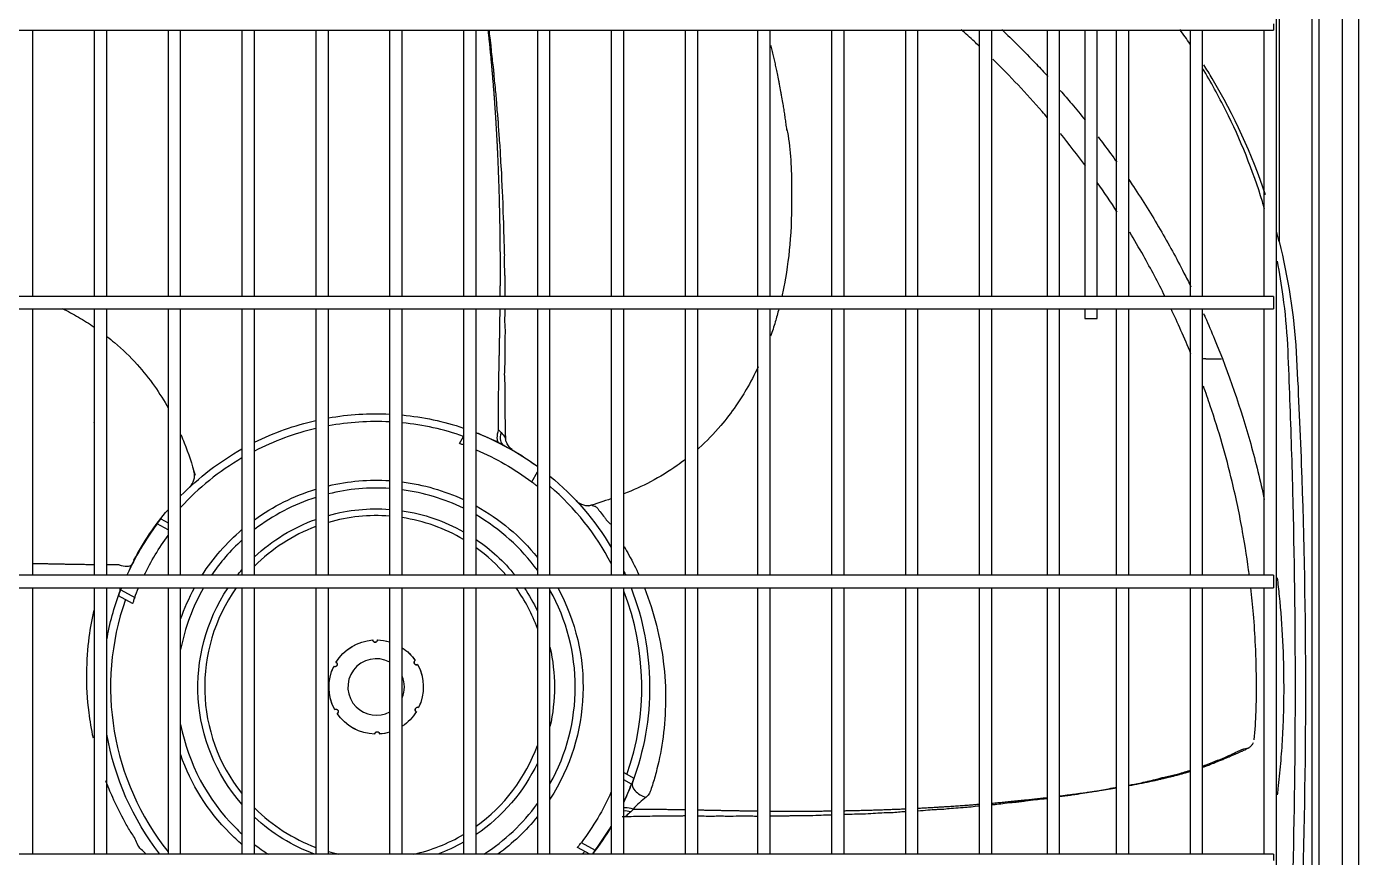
# Model space of a CAD drawing. Header units: millimetres. Extents: x 0 to 504600, y 0 to 118800.
# Drawn here: x 433232.9 to 433656.6, y 50865.5 to 51130 of the extents above; entities that cross this region are included whole.
import ezdxf

# ---------------------------------------------------------------- set-up
doc = ezdxf.new("R2010")
doc.units = ezdxf.units.MM
doc.header["$LTSCALE"] = 200
doc.layers.add('LG-AIRCON', color=240, linetype='Continuous')

# ---------------------------------------------------------------- blocks, each defined once
blk = doc.blocks.new('UXB1', base_point=(168674.67, -72229.04))
at = {"layer": 'LG-AIRCON', "color": 0}
for p, q in [((169288.54, -72188.83), (169288.54, -71507.37)), ((169293.54, -71507.37), (169293.54, -72188.83)), ((169278.82, -72062.34), (169278.82, -71574.19)), ((169280.94, -71572.66), (169280.94, -72063.22)), ((169268.34, -71578.53), (169268.34, -71665.32)), ((169267.49, -72044.9), (169267.49, -71590.98)), ((169266.49, -71595.97), (169266.49, -71597.97)), ((168081.96, -71597.97), (169266.49, -71597.97)), ((168871.91, -71682.77), (168871.91, -71597.98)), ((168891.41, -71597.98), (168891.41, -71682.77)), ((168895.41, -71682.77), (168895.41, -71597.98)), ((168914.9, -71597.98), (168914.9, -71682.77)), ((168918.9, -71682.77), (168918.9, -71597.98)), ((168938.4, -71597.98), (168938.4, -71682.77)), ((168942.4, -71682.77), (168942.4, -71597.98)), ((168961.9, -71597.98), (168961.9, -71682.77)), ((168965.9, -71682.77), (168965.9, -71597.98)), ((168985.39, -71597.98), (168985.39, -71682.77)), ((168989.39, -71682.77), (168989.39, -71597.98)), ((169008.89, -71597.98), (169008.89, -71682.77)), ((169012.89, -71682.77), (169012.89, -71597.98)), ((169032.38, -71597.98), (169032.38, -71682.77)), ((169036.38, -71682.77), (169036.38, -71597.98)), ((169055.88, -71597.98), (169055.88, -71682.77)), ((169059.88, -71682.77), (169059.88, -71597.98)), ((169079.38, -71597.98), (169079.38, -71682.77)), ((169083.38, -71682.77), (169083.38, -71597.98)), ((169102.44, -71597.98), (169102.44, -71682.77)), ((169106.44, -71682.77), (169106.44, -71597.98)), ((169125.94, -71597.98), (169125.94, -71682.77)), ((169129.94, -71682.77), (169129.94, -71597.98)), ((169149.44, -71597.98), (169149.44, -71682.77)), ((169153.44, -71682.77), (169153.44, -71597.98)), ((169172.93, -71597.98), (169172.93, -71682.77)), ((169176.93, -71682.77), (169176.93, -71597.98)), ((169194.5, -71597.98), (169194.5, -71682.77)), ((169198.5, -71682.77), (169198.5, -71597.98)), ((169206.5, -71597.97), (169206.5, -71682.76)), ((169210.5, -71682.76), (169210.5, -71597.97)), ((169216.49, -71597.98), (169216.49, -71682.76)), ((169220.49, -71682.76), (169220.49, -71597.98)), ((169239.99, -71597.98), (169239.99, -71682.76)), ((169243.99, -71682.76), (169243.99, -71597.98)), ((169263.49, -71597.98), (169263.49, -71682.76)), ((169172.93, -71602.86), (169172.71, -71603)), ((169266.49, -71682.76), (168081.96, -71682.76)), ((169266.49, -71682.76), (169266.49, -71684.76)), ((169266.49, -71684.76), (169266.49, -71686.76)), ((168081.96, -71686.76), (169266.49, -71686.76)), ((168871.91, -71771.55), (168871.91, -71686.77)), ((168891.41, -71686.77), (168891.41, -71771.55)), ((168895.41, -71771.55), (168895.41, -71686.77)), ((168914.9, -71686.77), (168914.9, -71771.55)), ((168918.9, -71771.55), (168918.9, -71686.77)), ((168938.4, -71686.77), (168938.4, -71771.55)), ((168942.4, -71771.55), (168942.4, -71686.77)), ((168961.9, -71686.77), (168961.9, -71771.55)), ((168965.9, -71771.55), (168965.9, -71686.77)), ((168985.39, -71686.77), (168985.39, -71771.55)), ((168989.39, -71771.55), (168989.39, -71686.77)), ((169008.89, -71686.77), (169008.89, -71771.55)), ((169012.89, -71771.55), (169012.89, -71686.77)), ((169032.38, -71686.77), (169032.38, -71771.55)), ((169036.38, -71771.55), (169036.38, -71686.77)), ((169055.88, -71686.77), (169055.88, -71771.55)), ((169059.88, -71771.55), (169059.88, -71686.77)), ((169079.38, -71686.77), (169079.38, -71771.55)), ((169083.38, -71771.55), (169083.38, -71686.77)), ((169102.44, -71686.77), (169102.44, -71771.55)), ((169106.44, -71771.55), (169106.44, -71686.77)), ((169125.94, -71686.77), (169125.94, -71771.55)), ((169129.94, -71771.55), (169129.94, -71686.77)), ((169149.44, -71686.77), (169149.44, -71771.55)), ((169153.44, -71771.55), (169153.44, -71686.77)), ((169172.93, -71686.77), (169172.93, -71771.55)), ((169176.93, -71771.55), (169176.93, -71686.77)), ((169194.5, -71686.77), (169194.5, -71771.55)), ((169198.5, -71771.55), (169198.5, -71686.77)), ((169206.5, -71686.76), (169206.5, -71689.76)), ((169210.5, -71689.76), (169210.5, -71686.76)), ((169216.49, -71686.76), (169216.49, -71771.55)), ((169220.49, -71771.55), (169220.49, -71686.76)), ((169239.99, -71686.76), (169239.99, -71771.55)), ((169243.99, -71771.55), (169243.99, -71686.76)), ((169263.49, -71686.76), (169263.49, -71771.55)), ((169245.05, -71702.62), (169250.04, -71702.62)), ((168891.36, -71722.87), (168891.41, -71722.82)), ((169007.64, -71729.62), (169008.89, -71727.34)), ((169030.59, -71741.84), (169032.38, -71738.56)), ((168921.74, -71743.51), (168921.94, -71743.33)), ((169032.38, -71742.72), (169032.18, -71743.08)), ((169044.77, -71747.84), (169044.87, -71747.95)), ((168914.9, -71757.1), (168911.4, -71755.18)), ((168912.63, -71753.58), (168914.9, -71754.82)), ((168891.41, -71762.39), (168891.38, -71762.37)), ((168891.41, -71762.39), (168891.38, -71762.37)), ((169266.49, -71771.55), (168081.96, -71771.55)), ((169266.49, -71771.55), (169266.49, -71773.55)), ((169266.49, -71773.55), (169266.49, -71775.55)), ((168081.96, -71775.55), (169266.49, -71775.55)), ((168871.91, -71860.33), (168871.91, -71775.55)), ((168891.41, -71775.55), (168891.41, -71860.33)), ((168895.41, -71860.33), (168895.41, -71775.55)), ((168903.61, -71780.56), (168899.16, -71778.12)), ((168899.86, -71776.22), (168904.29, -71778.65)), ((168914.9, -71775.55), (168914.9, -71860.33)), ((168918.9, -71860.33), (168918.9, -71775.55)), ((168938.4, -71775.55), (168938.4, -71860.33)), ((168942.4, -71860.33), (168942.4, -71775.55)), ((168961.9, -71775.55), (168961.9, -71860.33)), ((168965.9, -71860.33), (168965.9, -71775.55)), ((168985.39, -71775.55), (168985.39, -71860.33)), ((168989.39, -71860.33), (168989.39, -71775.55)), ((169008.89, -71775.55), (169008.89, -71860.33)), ((169012.89, -71860.33), (169012.89, -71775.55)), ((169032.38, -71775.55), (169032.38, -71860.33)), ((169036.38, -71860.33), (169036.38, -71775.55)), ((169055.88, -71775.55), (169055.88, -71860.33)), ((169059.88, -71860.33), (169059.88, -71775.55)), ((169079.38, -71775.55), (169079.38, -71860.33)), ((169083.38, -71860.33), (169083.38, -71775.55)), ((169102.44, -71775.55), (169102.44, -71860.33)), ((169106.44, -71860.33), (169106.44, -71775.55)), ((169125.94, -71775.55), (169125.94, -71860.33)), ((169129.94, -71860.33), (169129.94, -71775.55)), ((169149.44, -71775.55), (169149.44, -71860.33)), ((169153.44, -71860.33), (169153.44, -71775.55)), ((169172.93, -71775.55), (169172.93, -71860.33)), ((169176.93, -71860.33), (169176.93, -71775.55)), ((169194.5, -71775.55), (169194.5, -71860.33)), ((169198.5, -71860.33), (169198.5, -71775.55)), ((169216.49, -71775.55), (169216.49, -71860.33)), ((169220.49, -71860.33), (169220.49, -71775.55)), ((169239.99, -71775.55), (169239.99, -71860.33)), ((169243.99, -71860.33), (169243.99, -71775.55)), ((169263.49, -71775.55), (169263.49, -71860.33)), ((169079.33, -71827.09), (169079.38, -71827.1)), ((169079.33, -71827.09), (169079.38, -71827.1)), ((169059.88, -71834.36), (169063.03, -71836.09)), ((169062.33, -71837.99), (169059.88, -71836.64)), ((169049.02, -71860.33), (169045.12, -71858.19)), ((169046.36, -71856.59), (169050.79, -71859.03)), ((169266.49, -71860.33), (168081.96, -71860.33)), ((169266.49, -71860.33), (169266.49, -71862.33))]:
    blk.add_line(p, q, dxfattribs=at)
for centre, radius, start, end in [((169245.05, -71707.62), 5, 90, 102.3062), ((168981.1, -71807.1), 84.49, 87.0854, 100.3653), ((168981.1, -71807.1), 84.49, 70.7868, 84.3659), ((168981.1, -71807.1), 84.49, 103.1359, 117.2591), ((168981.1, -71807.1), 86.91, 53.8334, 68.5429), ((168981.1, -71807.1), 84.49, 120.3544, 137.4022), ((168981.1, -71807.1), 63.32, 86.1131, 103.8938), ((168981.1, -71807.1), 63.32, 63.9675, 82.4738), ((168981.1, -71807.1), 84.49, 27.7268, 49.1255), ((168981.1, -71807.1), 63.32, 107.6513, 127.6706), ((168981.1, -71807.1), 54.55, 85.4831, 106.1831), ((168981.1, -71807.1), 54.55, 59.3719, 81.2531), ((168981.1, -71807.1), 63.32, 35.91, 59.8669), ((168981.1, -71807.1), 86.91, 143.3149, 155.8496), ((168981.1, -71807.1), 54.55, 110.61, 135.1912), ((168981.1, -71807.1), 63.32, 132.4013, 145.8394), ((168981.1, -71807.1), 54.55, 40.6856, 54.3544), ((168981.1, -71807.1), 63.32, 150.1088, 169.1663), ((168981.1, -71807.1), 54.55, 144.6525, 218.4862), ((168981.1, -71807.1), 54.55, 19.9069, 35.3531), ((168981.1, -71807.1), 63.32, 330.8231, 29.1769), ((168981.1, -71807.1), 84.49, 340.7868, 21.1705), ((168981.1, -71807.1), 84.49, 160.7868, 218.4201), ((168981.1, -71807.1), 9, 61.4868, 225), ((168981.1, -71807.1), 9, 337.2019, 22.7981), ((168981.1, -71807.1), 9, 225, 298.513), ((168981.1, -71807.1), 63.32, 190.8338, 225), ((168981.1, -71807.1), 54.55, 305.6456, 340.0931), ((168981.1, -71807.1), 86.91, 335.0266, 339.1851), ((168981.1, -71807.1), 54.55, 225, 249.39), ((168981.1, -71807.1), 63.32, 302.7938, 324.09), ((168981.1, -71807.1), 63.32, 225, 227.5988), ((168981.1, -71807.1), 54.55, 282.6281, 300.6282), ((168981.1, -71807.1), 86.91, 323.3149, 329.3716), ((168981.1, -71807.1), 63.32, 232.3294, 237.2006), ((168981.1, -71807.1), 84.49, 320.9474, 321.7132), ((168981.1, -71807.1), 54.55, 253.8169, 257.3662)]:
    blk.add_arc(centre, radius, start, end, dxfattribs=at)
at = {"layer": 'LG-AIRCON', "color": 0, "extrusion": (0, 0, -1)}
for centre, radius, start, end in [((-168981.1, -71807.1), 86.99, 63.5863, 77.2478), ((-168981.1, -71807.1), 86.99, 79.9351, 92.8298), ((-168981.1, -71807.1), 86.99, 95.4718, 108.6329), ((-168981.1, -71807.1), 86.99, 44.3587, 60.6054), ((-168981.1, -71807.1), 81.91, 112.8394, 127.1733), ((-168981.1, -71807.1), 86.99, 117.6697, 126.1312), ((-168981.1, -71807.1), 86.99, 129.4651, 149.2876), ((-168981.1, -71807.1), 65.82, 53.9887, 73.035), ((-168981.1, -71807.1), 65.82, 76.6463, 93.7406), ((-168981.1, -71807.1), 65.82, 97.2394, 114.975), ((-168981.1, -71807.1), 86.99, 27.6697, 40.4519), ((-168981.1, -71807.1), 56.71, 74.4525, 94.3425), ((-168981.1, -71807.1), 56.71, 98.4094, 119.34), ((-168981.1, -71807.1), 65.82, 118.8787, 141.1875), ((-168981.1, -71807.1), 65.82, 32.6925, 49.5563), ((-168981.1, -71807.1), 56.71, 46.9687, 70.2112), ((-168981.1, -71807.1), 81.91, 25.7297, 36.0841), ((-168981.1, -71807.1), 56.71, 124.0931, 141.1706), ((-168981.1, -71807.1), 56.71, 38.8237, 41.1581), ((-168981.1, -71807.1), 86.99, 154.9195, 155.8727), ((-168981.1, -71807.1), 86.99, 9.905, 20.4357), ((-168981.1, -71807.1), 81.91, 20.3267, 22.6623), ((-168981.1, -71807.1), 65.82, 19.1081, 28.6481), ((-168981.1, -71807.1), 56.71, 318.8306, 33.8063), ((-168981.1, -71807.1), 56.71, 146.1881, 154.7325), ((-168981.1, -71807.1), 65.82, 151.3463, 212.8556), ((-168981.1, -71807.1), 86.99, 158.7281, 200.4357), ((-168981.1, -71807.1), 15, 31.5149, 85.7851), ((-168981.1, -71807.1), 15, 31.6151, 85.8849), ((-168980.77, -71792.11), 0.75, 180.1825, 357.3175), ((-168981.1, -71807.1), 15, 91.5149, 106.647), ((-168981.1, -71807.1), 15, 91.6151, 106.6471), ((-168981.1, -71807.1), 15, 123.5817, 145.8849), ((-168981.1, -71807.1), 15, 123.5818, 145.7851), ((-168981.1, -71807.1), 56.71, 167.13, 192.8588), ((-168967.95, -71799.89), 0.75, 120.1825, 297.3175), ((-168993.92, -71799.32), 0.75, 240.1825, 57.3175), ((-168981.1, -71807.1), 15, 151.5149, 205.7863), ((-168981.1, -71807.1), 15, 151.6151, 205.8849), ((-168981.1, -71807.1), 15, 331.5149, 25.7851), ((-168981.1, -71807.1), 15, 331.6151, 25.8849), ((-168968.27, -71814.88), 0.75, 60.1825, 237.3175), ((-168981.1, -71807.1), 15, 271.6151, 325.8849), ((-168981.1, -71807.1), 15, 271.5149, 325.7851), ((-168981.1, -71807.1), 15, 211.5137, 236.4184), ((-168981.1, -71807.1), 15, 211.6151, 236.419), ((-168994.24, -71814.32), 0.75, 300.1825, 117.3175), ((-168981.1, -71807.1), 86.99, 322.2719, 350.0942), ((-168981.42, -71822.1), 0.75, 0.1825, 177.3175), ((-168981.1, -71807.1), 15, 253.3536, 265.8849), ((-168981.1, -71807.1), 15, 253.3536, 265.7851), ((-168981.1, -71807.1), 65.82, 315, 340.8806), ((-168981.1, -71807.1), 56.71, 205.2562, 235.8956), ((-168981.1, -71807.1), 81.91, 204.0687, 217.1733), ((-168981.1, -71807.1), 56.71, 290.1825, 313.02), ((-168981.1, -71807.1), 65.82, 218.8013, 233.9606), ((-168981.1, -71807.1), 65.82, 310.4325, 315), ((-168981.1, -71807.1), 86.99, 210.7139, 217.7283), ((-168981.1, -71807.1), 56.71, 240.6487, 249.8006)]:
    blk.add_arc(centre, radius, start, end, dxfattribs=at)
at = {"layer": 'LG-AIRCON', "color": 0, "extrusion": (5.89787e-06, 5.50525e-06, 1)}
blk.add_arc((168918.32, -71739.87, 0.58), 5, 313.0877, 16.4735, dxfattribs=at)
at = {"layer": 'LG-AIRCON', "color": 0, "extrusion": (5.03151e-06, -5.39034e-06, 1)}
blk.add_arc((169048.33, -71744.33, 1.22), 5, 223.0877, 286.4677, dxfattribs=at)
at = {"layer": 'LG-AIRCON', "color": 0}
for centre, major_axis, ratio, start_param, end_param in [((169023.81, -71725.64), (2.32, 4.43), 0.512974, 1.938544, 3.141593), ((168894.9, -71774.99), (4.68, -1.75), 0.588101, 0, 0.392495), ((169067.29, -71839.22), (-4.68, 1.75), 0.588101, 0, 1.726902), ((169062.56, -71849.82), (4.43, -2.32), 0.512974, 1.938544, 2.458256)]:
    blk.add_ellipse(centre, major_axis=major_axis, ratio=ratio, start_param=start_param, end_param=end_param, dxfattribs=at)
for points, knots in [([(169020.57, -71682.74), (169020.57, -71682.35), (169020.58, -71681.64), (169020.59, -71680.45), (169020.6, -71679.15), (169020.6, -71677.69), (169020.61, -71676.23), (169020.61, -71674.76), (169020.61, -71673.29), (169020.61, -71671.96), (169020.6, -71670.44), (169020.6, -71669.08), (169020.59, -71667.4), (169020.58, -71666.08), (169020.56, -71664.43), (169020.55, -71663.12), (169020.52, -71661.48), (169020.5, -71660.16), (169020.47, -71658.52), (169020.45, -71657.2), (169020.41, -71655.53), (169020.38, -71654.18), (169020.34, -71652.48), (169020.3, -71650.97), (169020.25, -71649.31), (169020.21, -71647.83), (169020.16, -71646.36), (169020.1, -71644.72), (169020.04, -71643.25), (169019.98, -71641.61), (169019.92, -71640.13), (169019.84, -71638.47), (169019.77, -71636.96), (169019.7, -71635.45), (169019.62, -71633.8), (169019.54, -71632.34), (169019.45, -71630.72), (169019.36, -71629.27), (169019.27, -71627.65), (169019.17, -71626.04), (169019.07, -71624.59), (169018.97, -71622.97), (169018.86, -71621.5), (169018.75, -71619.86), (169018.64, -71618.39), (169018.53, -71616.95), (169018.4, -71615.36), (169018.27, -71613.78), (169018.14, -71612.2), (169018.01, -71610.63), (169017.88, -71609.22), (169017.74, -71607.65), (169017.61, -71606.23), (169017.45, -71604.64), (169017.31, -71603.21), (169017.17, -71601.79), (169017.01, -71600.24), (169016.87, -71598.97), (169016.79, -71598.17), (169016.76, -71597.98)], [0, 0, 0, 0, 0.013718, 0.025238, 0.042517, 0.059796, 0.077075, 0.094355, 0.111634, 0.128913, 0.140433, 0.163472, 0.174991, 0.19803, 0.20955, 0.232588, 0.244108, 0.267147, 0.278666, 0.301705, 0.313225, 0.336264, 0.347783, 0.370822, 0.388101, 0.405381, 0.42266, 0.439939, 0.462978, 0.474498, 0.497537, 0.514816, 0.532095, 0.549374, 0.566653, 0.589692, 0.601212, 0.624251, 0.64153, 0.658809, 0.681848, 0.693368, 0.716407, 0.733686, 0.750965, 0.768244, 0.785524, 0.808563, 0.825842, 0.843121, 0.86616, 0.877679, 0.900718, 0.917998, 0.935277, 0.952556, 0.969835, 0.992874, 1, 1, 1, 1]), ([(169022.13, -71682.67), (169022.11, -71682.11), (169022.07, -71680.52), (169022.09, -71678.86), (169022.11, -71677.24), (169022.1, -71676.41), (169022.01, -71674.88), (169021.93, -71673.1), (169021.97, -71670.93), (169021.99, -71668.4), (169021.84, -71665.54), (169021.75, -71663.25), (169021.75, -71661.44), (169021.75, -71660.2), (169021.7, -71659), (169021.56, -71657.33), (169021.51, -71655.4), (169021.49, -71653.19), (169021.4, -71650.79), (169021.19, -71648.27), (169021.09, -71646.12), (169021.06, -71644.39), (169021.03, -71642.82), (169020.8, -71640.76), (169020.7, -71638.53), (169020.63, -71636.38), (169020.47, -71634.07), (169020.22, -71631.62), (169020.07, -71629.48), (169020, -71627.74), (169019.92, -71626.11), (169019.64, -71624), (169019.5, -71621.69), (169019.36, -71619.5), (169019.14, -71617.21), (169018.84, -71614.82), (169018.65, -71612.69), (169018.53, -71610.89), (169018.37, -71609.18), (169018.01, -71607.01), (169017.82, -71604.45), (169017.59, -71602.18), (169017.32, -71600.11), (169017.13, -71598.79), (169017.02, -71597.96)], [0, 0, 0, 0, 0.020993, 0.060732, 0.0678, 0.074162, 0.086897, 0.117658, 0.135798, 0.155524, 0.197696, 0.23796, 0.254024, 0.266902, 0.278583, 0.291499, 0.323077, 0.341369, 0.36095, 0.402348, 0.440072, 0.454754, 0.466698, 0.490617, 0.521317, 0.539051, 0.558332, 0.59936, 0.637234, 0.652147, 0.664401, 0.689266, 0.720818, 0.739028, 0.758563, 0.799999, 0.837338, 0.851752, 0.864099, 0.891017, 0.924896, 0.944238, 0.965101, 1, 1, 1, 1]), ([(169172.8, -71602.96), (169172.34, -71602.53), (169170.51, -71600.81), (169168.65, -71599.1), (169167.24, -71597.83)], [0, 0, 0, 0, 0.252005, 1, 1, 1, 1]), ([(169106.63, -71602.94), (169106.64, -71603), (169106.8, -71603.64), (169107.09, -71604.85), (169107.49, -71606.58), (169107.88, -71608.31), (169108.26, -71610.04), (169108.67, -71611.96), (169109.02, -71613.69), (169109.4, -71615.63), (169109.69, -71617.18), (169110.04, -71619.13), (169110.35, -71620.88), (169110.67, -71622.86), (169110.95, -71624.65), (169111.21, -71626.47), (169111.47, -71628.29), (169111.62, -71629.5), (169111.7, -71630.11)], [0, 0, 0, 0, 0.006903, 0.071665, 0.136426, 0.201188, 0.265949, 0.330711, 0.417059, 0.460233, 0.546582, 0.589756, 0.676105, 0.740866, 0.805628, 0.870389, 0.935151, 1, 1, 1, 1]), ([(169185.24, -71602.76), (169187.23, -71604.78), (169190.45, -71608.06), (169193.57, -71611.44), (169194.76, -71612.74)], [0, 0, 0, 0, 0.616544, 1, 1, 1, 1]), ([(169194.62, -71625.9), (169194.06, -71625.23), (169188.58, -71618.85), (169182.73, -71612.64), (169177.22, -71607.23)], [0, 0, 0, 0, 0.103466, 1, 1, 1, 1]), ([(169263.98, -71650.38), (169259.64, -71637.46), (169253.98, -71625.13), (169246.16, -71611.93), (169245.27, -71610.46), (169244.35, -71609.01)], [0, 0, 0, 0, 0.888615, 0.888615, 1, 1, 1, 1]), ([(169263.68, -71654.86), (169263.46, -71654.1), (169263.24, -71653.35), (169259.96, -71642.68), (169256.03, -71632.85), (169249.09, -71618.99), (169246.63, -71614.53), (169244, -71610.17)], [0, 0, 0, 0, 0.048488, 0.048488, 0.686498, 0.686498, 1, 1, 1, 1]), ([(169198.72, -71617.2), (169199.94, -71618.6), (169202.61, -71621.72), (169205.22, -71624.9), (169206.62, -71626.66)], [0, 0, 0, 0, 0.451779, 1, 1, 1, 1]), ([(169111.76, -71629.59), (169111.82, -71629.88), (169113.01, -71636.02), (169113.37, -71647.72), (169113.18, -71663.85), (169111.68, -71675.36), (169110.44, -71681.44), (169110.14, -71682.79)], [0, 0, 0, 0, 0.017033, 0.353101, 0.655124, 0.923021, 1, 1, 1, 1]), ([(169210.76, -71631.96), (169211.38, -71632.78), (169213.4, -71635.46), (169215.38, -71638.18), (169216.72, -71640.08)], [0, 0, 0, 0, 0.307262, 1, 1, 1, 1]), ([(169220.54, -71645.6), (169221.02, -71646.33), (169223, -71649.29), (169226.37, -71654.54), (169230.49, -71661.4), (169234.4, -71668.32), (169237.64, -71674.43), (169239.55, -71678.25), (169240.28, -71679.72)], [0, 0, 0, 0, 0.066649, 0.271122, 0.474015, 0.675325, 0.87505, 1, 1, 1, 1]), ([(169232, -71682.72), (169229.85, -71678.38), (169226.24, -71671.55), (169222.29, -71664.78), (169220.8, -71662.3)], [0, 0, 0, 0, 0.633004, 1, 1, 1, 1]), ([(169268.34, -71665.32), (169271.22, -71676.85), (169273.01, -71688.57), (169274.11, -71706.42), (169274.37, -71712.39), (169274.92, -71724.32), (169275.17, -71730.29), (169276.26, -71760.16), (169276.7, -71784.14), (169276.7, -71808.1)], [0, 0, 0, 0, 0.25, 0.25, 0.375, 0.375, 0.5, 0.5, 1, 1, 1, 1]), ([(169273.51, -71806.9), (169273.51, -71786.17), (169273.24, -71765.45), (169272.44, -71734.37), (169272.11, -71724.01), (169271.51, -71708.48), (169271.35, -71703.3), (169270.79, -71692.97), (169270.31, -71687.84), (169269.12, -71679.01), (169268.5, -71675.29), (169267.77, -71671.59)], [0, 0, 0, 0, 0.45798, 0.45798, 0.686971, 0.686971, 0.801466, 0.801466, 0.915961, 0.915961, 1, 1, 1, 1]), ([(168881.24, -71686.58), (168883, -71687.46), (168886.45, -71689.33), (168889.78, -71691.44), (168891.41, -71692.55)], [0, 0, 0, 0, 0.500416, 1, 1, 1, 1]), ([(169019.98, -71725.23), (169019.98, -71725.07), (169019.98, -71724.65), (169019.98, -71723.81), (169019.97, -71722.89), (169019.98, -71721.95), (169019.98, -71721.12), (169019.98, -71720.3), (169019.99, -71719.34), (169019.99, -71718.34), (169020.01, -71717.22), (169020.02, -71716.24), (169020.03, -71715.17), (169020.05, -71714.17), (169020.06, -71713.16), (169020.08, -71712.01), (169020.09, -71710.99), (169020.12, -71709.83), (169020.14, -71708.65), (169020.16, -71707.45), (169020.18, -71706.4), (169020.2, -71705.32), (169020.23, -71704.09), (169020.25, -71702.82), (169020.28, -71701.56), (169020.3, -71700.3), (169020.33, -71699.06), (169020.35, -71697.81), (169020.37, -71696.57), (169020.4, -71695.31), (169020.42, -71694.06), (169020.44, -71692.8), (169020.46, -71691.54), (169020.48, -71690.11), (169020.5, -71688.81), (169020.52, -71687.58), (169020.52, -71687), (169020.53, -71686.75)], [0, 0, 0, 0, 0.014596, 0.03792, 0.072906, 0.09623, 0.119554, 0.142878, 0.166202, 0.201188, 0.224512, 0.259498, 0.282822, 0.306146, 0.341132, 0.364456, 0.399442, 0.422766, 0.457752, 0.492738, 0.516062, 0.539386, 0.574372, 0.609358, 0.632682, 0.667668, 0.702654, 0.725978, 0.760964, 0.79595, 0.819274, 0.85426, 0.889246, 0.91257, 0.959218, 0.982542, 1, 1, 1, 1]), ([(169022.36, -71728.89), (169022.29, -71726.94), (169022.18, -71722.97), (169022.15, -71718.76), (169022.13, -71715.9), (169022.15, -71714.67), (169022.13, -71713.36), (169022.16, -71712.27), (169022.15, -71711.26), (169022.08, -71709.64), (169021.91, -71707.8), (169022.07, -71705), (169022.23, -71701.14), (169022.11, -71698.05), (169022.17, -71695.58), (169022.2, -71694.33), (169022.18, -71692.51), (169022, -71690.55), (169022.12, -71688.21), (169022.15, -71687.09), (169022.16, -71686.75)], [0, 0, 0, 0, 0.133514, 0.270433, 0.286934, 0.326862, 0.357504, 0.38702, 0.40567, 0.425383, 0.498549, 0.559198, 0.624297, 0.752478, 0.802637, 0.822176, 0.83997, 0.924593, 0.976886, 1, 1, 1, 1]), ([(169109.19, -71686.79), (169108.83, -71688.16), (169108.03, -71691.05), (169107.11, -71693.92), (169106.59, -71695.42)], [0, 0, 0, 0, 0.471851, 1, 1, 1, 1]), ([(169206.5, -71689.76), (169206.5, -71689.76), (169206.52, -71689.76), (169206.6, -71689.76), (169206.69, -71689.76), (169206.94, -71689.76), (169207.09, -71689.76), (169207.44, -71689.76), (169207.65, -71689.76), (169208.07, -71689.76), (169208.3, -71689.76), (169208.74, -71689.76), (169208.97, -71689.76), (169209.39, -71689.76), (169209.59, -71689.76), (169209.94, -71689.76), (169210.09, -71689.76), (169210.32, -71689.76), (169210.41, -71689.76), (169210.48, -71689.76), (169210.5, -71689.76), (169210.5, -71689.76)], [0, 0, 0, 0, 0.072796, 0.072796, 0.180355, 0.180355, 0.287914, 0.287914, 0.395473, 0.395473, 0.503031, 0.503031, 0.61059, 0.61059, 0.718149, 0.718149, 0.825708, 0.825708, 0.933267, 0.933267, 1, 1, 1, 1]), ([(169240.26, -71701.01), (169239.25, -71698.53), (169237.21, -71693.76), (169235.03, -71689.01), (169233.94, -71686.73)], [0, 0, 0, 0, 0.520207, 1, 1, 1, 1]), ([(169244.26, -71688.19), (169244.44, -71688.58), (169245.66, -71691.31), (169251.48, -71704.83), (169258.13, -71724.16), (169262.36, -71741.48), (169263.61, -71747.44)], [0, 0, 0, 0, 0.02049, 0.143703, 0.707183, 1, 1, 1, 1]), ([(168895.46, -71695.51), (168896.28, -71696.15), (168899.67, -71698.91), (168904.94, -71704), (168910.6, -71711.1), (168913.64, -71715.97), (168914.97, -71718.39)], [0, 0, 0, 0, 0.103677, 0.436935, 0.728671, 1, 1, 1, 1]), ([(169102.6, -71705.23), (169101.44, -71707.68), (169099.24, -71711.89), (169095.28, -71718.13), (169090.42, -71724.51), (169086.13, -71728.95), (169083.51, -71731.3), (169083.4, -71731.4)], [0, 0, 0, 0, 0.250799, 0.438254, 0.680606, 0.985878, 1, 1, 1, 1]), ([(169258.86, -71771.54), (169258.27, -71766.92), (169256.74, -71756.98), (169252.99, -71739.03), (169248.55, -71723.54), (169245, -71713.39), (169244.23, -71711.29)], [0, 0, 0, 0, 0.230715, 0.496584, 0.895571, 1, 1, 1, 1]), ([(168919, -71726.77), (168919.37, -71727.64), (168921.07, -71731.86), (168922.52, -71736.18), (168923.48, -71739.68)], [0, 0, 0, 0, 0.208433, 1, 1, 1, 1]), ([(169019.95, -71729.3), (169019.75, -71729.2), (169019.54, -71729.1), (169018.38, -71728.56), (169017.4, -71728.13), (169015.57, -71727.31), (169014.71, -71726.93), (169013.53, -71726.42), (169013.21, -71726.29), (169012.89, -71726.16)], [0, 0, 0, 0, 0.087898, 0.087898, 0.500484, 0.500484, 0.864594, 0.864594, 1, 1, 1, 1]), ([(169019.96, -71725.36), (169019.67, -71726.27), (169019.52, -71727.12), (169019.51, -71728.51), (169019.67, -71729.04), (169019.95, -71729.3)], [0, 0, 0, 0, 0.5, 0.5, 1, 1, 1, 1]), ([(169019.98, -71725.23), (169019.98, -71725.23), (169019.98, -71725.23), (169020.29, -71725.52), (169020.59, -71725.82), (169020.86, -71726.12)], [0, 0, 0, 0, 0.000046, 0.000046, 1, 1, 1, 1]), ([(169020.86, -71726.12), (169021.32, -71726.64), (169021.76, -71727.14), (169022.2, -71727.71), (169022.3, -71727.8), (169022.32, -71727.77)], [0, 0, 0, 0, 0.677972, 0.677972, 1, 1, 1, 1]), ([(169024.32, -71731.51), (169023.96, -71731.27), (169023.25, -71730.65), (169022.57, -71729.32), (169022.22, -71728.24), (169022.3, -71727.68), (169022.31, -71727.66)], [0, 0, 0, 0, 0.282713, 0.623797, 0.98945, 1, 1, 1, 1]), ([(169008.89, -71730.06), (169008.69, -71729.99), (169008.51, -71729.92), (169008.18, -71729.81), (169008.03, -71729.75), (169007.81, -71729.68), (169007.73, -71729.65), (169007.66, -71729.62), (169007.64, -71729.62), (169007.64, -71729.62)], [0, 0, 0, 0, 0.272273, 0.272273, 0.55574, 0.55574, 0.835863, 0.835863, 1, 1, 1, 1]), ([(169079.46, -71734.66), (169078.6, -71735.33), (169075.08, -71737.92), (169068.67, -71741.82), (169062.8, -71744.48), (169059.91, -71745.64)], [0, 0, 0, 0, 0.146134, 0.586198, 1, 1, 1, 1]), ([(169032.18, -71743.08), (169032.18, -71743.08), (169032.15, -71743.06), (169032.04, -71742.97), (169031.95, -71742.9), (169031.74, -71742.73), (169031.6, -71742.62), (169031.3, -71742.39), (169031.13, -71742.26), (169030.84, -71742.03), (169030.71, -71741.94), (169030.59, -71741.84)], [0, 0, 0, 0, 0.211356, 0.211356, 0.422617, 0.422617, 0.635365, 0.635365, 0.851032, 0.851032, 1, 1, 1, 1]), ([(169049.69, -71749.19), (169049.69, -71749.22), (169049.73, -71749.25), (169049.92, -71749.33), (169050.09, -71749.37), (169050.59, -71749.51), (169050.94, -71749.64), (169051.54, -71750.07), (169051.68, -71750.39), (169052.05, -71750.96), (169052.27, -71751.22), (169052.95, -71751.98), (169053.36, -71752.53), (169053.93, -71753.36), (169054.1, -71753.65), (169054.49, -71754.18), (169054.76, -71754.41), (169055.33, -71754.88), (169055.61, -71755.13), (169055.87, -71755.41)], [0, 0, 0, 0, 0.041274, 0.041274, 0.097669, 0.097669, 0.210461, 0.210461, 0.323252, 0.323252, 0.436043, 0.436043, 0.661626, 0.661626, 0.774417, 0.774417, 0.887208, 0.887208, 1, 1, 1, 1]), ([(168911.4, -71755.18), (168911.54, -71755), (168911.67, -71754.82), (168911.93, -71754.47), (168912.06, -71754.31), (168912.28, -71754.03), (168912.37, -71753.9), (168912.52, -71753.72), (168912.57, -71753.65), (168912.62, -71753.59), (168912.63, -71753.57), (168912.63, -71753.58)], [0, 0, 0, 0, 0.217793, 0.217793, 0.435623, 0.435623, 0.652794, 0.652794, 0.867695, 0.867695, 1, 1, 1, 1]), ([(169060.01, -71762.4), (169060.53, -71763.29), (169061.02, -71764.19), (169062.69, -71767.22), (169063.76, -71769.38), (169064.73, -71771.54)], [0, 0, 0, 0, 0.29522, 0.29522, 1, 1, 1, 1]), ([(168891.4, -71768.2), (168891.39, -71768.19), (168890.95, -71768.19), (168890.23, -71768.18), (168889.16, -71768.17), (168888.17, -71768.15), (168887.16, -71768.14), (168886, -71768.12), (168884.98, -71768.11), (168883.82, -71768.08), (168882.64, -71768.06), (168881.44, -71768.04), (168880.39, -71768.02), (168879.32, -71768), (168878.08, -71767.97), (168876.81, -71767.95), (168875.56, -71767.92), (168874.3, -71767.9), (168873.05, -71767.87), (168872.26, -71767.86), (168871.93, -71767.85), (168871.92, -71767.85)], [0, 0, 0, 0, 0.002758, 0.072208, 0.118509, 0.164809, 0.234259, 0.28056, 0.35001, 0.396311, 0.465761, 0.535212, 0.581512, 0.627812, 0.697263, 0.766713, 0.813014, 0.882464, 0.951915, 0.998215, 1, 1, 1, 1]), ([(168899.22, -71768.22), (168899.06, -71768.22), (168898.64, -71768.22), (168897.8, -71768.22), (168896.88, -71768.23), (168896.04, -71768.22), (168895.59, -71768.22), (168895.41, -71768.22)], [0, 0, 0, 0, 0.131384, 0.341336, 0.656263, 0.866214, 1, 1, 1, 1]), ([(168899.35, -71768.24), (168900.26, -71768.53), (168901.12, -71768.68), (168902.5, -71768.69), (168903.03, -71768.53), (168903.29, -71768.25)], [0, 0, 0, 0, 0.5, 0.5, 1, 1, 1, 1]), ([(168903.29, -71768.25), (168903.19, -71768.45), (168903.1, -71768.66), (168902.59, -71769.75), (168902.18, -71770.65), (168901.78, -71771.55)], [0, 0, 0, 0, 0.187509, 0.187509, 1, 1, 1, 1]), ([(169267.72, -71772.33), (169267.95, -71774.26), (169268.69, -71780.95), (169269.59, -71792.47), (169269.73, -71802.08), (169269.8, -71806.9)], [0, 0, 0, 0, 0.16864, 0.581968, 1, 1, 1, 1]), ([(168899.16, -71778.12), (168899.16, -71778.12), (168899.17, -71778.08), (168899.22, -71777.94), (168899.26, -71777.84), (168899.35, -71777.58), (168899.41, -71777.42), (168899.54, -71777.06), (168899.62, -71776.86), (168899.75, -71776.51), (168899.8, -71776.37), (168899.86, -71776.22)], [0, 0, 0, 0, 0.211758, 0.211758, 0.423432, 0.423432, 0.636431, 0.636431, 0.852021, 0.852021, 1, 1, 1, 1]), ([(168904.29, -71778.65), (168904.21, -71778.87), (168904.13, -71779.08), (168903.98, -71779.49), (168903.92, -71779.68), (168903.8, -71780.02), (168903.75, -71780.17), (168903.67, -71780.39), (168903.64, -71780.47), (168903.61, -71780.55), (168903.61, -71780.56), (168903.61, -71780.56)], [0, 0, 0, 0, 0.21816, 0.21816, 0.436362, 0.436362, 0.653817, 0.653817, 0.868707, 0.868707, 1, 1, 1, 1]), ([(169066.42, -71775.55), (169069.58, -71783.53), (169071.5, -71791.46), (169073.52, -71807.63), (169073.29, -71815.74), (169071.87, -71826.61), (169071.22, -71830.02), (169070.03, -71834.78), (169069.6, -71836.3), (169068.92, -71838.49), (169068.66, -71839.22), (169068.36, -71840.25), (169068.23, -71840.57), (169067.79, -71841.32), (169067.48, -71841.77), (169067.01, -71842.21)], [0, 0, 0, 0, 0.302954, 0.302954, 0.651477, 0.651477, 0.825738, 0.825738, 0.912869, 0.912869, 0.956435, 0.956435, 0.978217, 0.978217, 1, 1, 1, 1]), ([(169260.38, -71823.94), (169260.68, -71820.91), (169261.11, -71814.98), (169261.16, -71804.97), (169260.93, -71794.63), (169260.25, -71784.41), (169259.65, -71778.32), (169259.34, -71775.54)], [0, 0, 0, 0, 0.182857, 0.35926, 0.617017, 0.825344, 1, 1, 1, 1]), ([(168891.13, -71823.35), (168890.54, -71820.6), (168890.09, -71817.89), (168888.68, -71806.58), (168888.9, -71798.47), (168890.25, -71788.2), (168890.76, -71785.32), (168891.38, -71782.62)], [0, 0, 0, 0, 0.178319, 0.178319, 0.758219, 0.758219, 1, 1, 1, 1]), ([(168979.99, -71792.13), (168980, -71792.32), (168980.18, -71792.72), (168980.66, -71792.9), (168981.05, -71792.82), (168981.29, -71792.65), (168981.46, -71792.38), (168981.49, -71792.19), (168981.49, -71792.09)], [0, 0, 0, 0, 0.25, 0.5, 0.625, 0.75, 0.875, 1, 1, 1, 1]), ([(168993.51, -71798.66), (168993.35, -71798.76), (168993.09, -71799.12), (168993.18, -71799.63), (168993.45, -71799.92), (168993.72, -71800.05), (168994.02, -71800.06), (168994.21, -71799.99), (168994.29, -71799.94)], [0, 0, 0, 0, 0.25, 0.5, 0.625, 0.75, 0.875, 1, 1, 1, 1]), ([(169269.8, -71806.9), (169269.78, -71809.65), (169269.73, -71815.14), (169269.37, -71823.32), (169268.79, -71831.45), (169268.19, -71837.49), (169267.8, -71840.82), (169267.72, -71841.48)], [0, 0, 0, 0, 0.238005, 0.47449, 0.709453, 0.942891, 1, 1, 1, 1]), ([(169267.75, -71942.36), (169268.49, -71938.61), (169269.11, -71934.84), (169270.31, -71925.96), (169270.8, -71920.83), (169271.35, -71910.51), (169271.51, -71905.33), (169272.11, -71889.8), (169272.44, -71879.44), (169273.24, -71848.36), (169273.51, -71827.63), (169273.51, -71806.9)], [0, 0, 0, 0, 0.085061, 0.085061, 0.199428, 0.199428, 0.313796, 0.313796, 0.54253, 0.54253, 1, 1, 1, 1]), ([(169276.7, -71808.1), (169276.7, -71832.08), (169276.26, -71856.04), (169275.17, -71885.97), (169274.92, -71891.95), (169274.37, -71903.9), (169274.1, -71909.87), (169273, -71927.74), (169271.2, -71939.42), (169268.34, -71950.89)], [0, 0, 0, 0, 0.5, 0.5, 0.625, 0.625, 0.75, 0.75, 1, 1, 1, 1]), ([(168994.62, -71813.64), (168994.45, -71813.55), (168994.01, -71813.5), (168993.61, -71813.83), (168993.49, -71814.21), (168993.52, -71814.51), (168993.66, -71814.78), (168993.82, -71814.91), (168993.9, -71814.95)], [0, 0, 0, 0, 0.25, 0.5, 0.625, 0.75, 0.875, 1, 1, 1, 1]), ([(169257.5, -71827.08), (169257.82, -71826.91), (169258.46, -71826.54), (169259.2, -71826.14), (169259.69, -71825.59), (169260.03, -71825.08), (169260.17, -71824.8)], [0, 0, 0, 0, 0.181976, 0.413188, 0.708779, 1, 1, 1, 1]), ([(169243.99, -71832.3), (169244.3, -71832.18), (169246.68, -71831.31), (169249.91, -71830), (169253.49, -71828.44), (169255.28, -71827.55), (169256.4, -71827.01), (169257.27, -71826.69), (169258.2, -71826.61), (169258.65, -71826.52), (169258.84, -71826.5)], [0, 0, 0, 0, 0.054722, 0.413265, 0.565134, 0.700229, 0.769577, 0.820811, 0.901304, 1, 1, 1, 1]), ([(169243.99, -71832.64), (169244.07, -71832.61), (169244.49, -71832.46), (169245.13, -71832.23), (169245.92, -71831.94), (169246.7, -71831.64), (169247.47, -71831.34), (169248.33, -71831), (169249.07, -71830.7), (169249.79, -71830.4), (169250.4, -71830.15), (169251.01, -71829.89), (169251.69, -71829.61), (169252.35, -71829.32), (169253.01, -71829.04), (169253.52, -71828.81), (169254.08, -71828.57), (169254.53, -71828.38), (169255.07, -71828.14), (169255.48, -71827.96), (169255.95, -71827.76), (169256.37, -71827.57), (169256.72, -71827.42), (169257.09, -71827.26), (169257.25, -71827.19), (169257.3, -71827.17)], [0, 0, 0, 0, 0.013184, 0.076179, 0.118176, 0.160173, 0.223168, 0.265165, 0.32816, 0.370157, 0.412154, 0.454151, 0.496147, 0.559143, 0.60114, 0.643136, 0.685133, 0.72713, 0.769127, 0.811124, 0.853121, 0.895118, 0.937114, 0.979111, 1, 1, 1, 1]), ([(169220.54, -71838.38), (169220.98, -71838.29), (169222.92, -71837.88), (169224.86, -71837.51), (169228.37, -71836.74), (169230.41, -71836.1), (169232.78, -71835.59), (169234.58, -71835.2), (169236.4, -71834.73), (169237.87, -71834.29), (169238.82, -71834.01), (169239.45, -71833.83), (169239.78, -71833.72), (169239.97, -71833.66)], [0, 0, 0, 0, 0.069935, 0.324368, 0.375737, 0.555953, 0.632284, 0.714834, 0.803633, 0.897292, 0.950384, 0.973119, 1, 1, 1, 1]), ([(169220.56, -71838.48), (169220.59, -71838.47), (169221.17, -71838.37), (169222.02, -71838.21), (169223.39, -71837.95), (169224.48, -71837.73), (169225.83, -71837.46), (169226.91, -71837.24), (169228.11, -71836.99), (169229.17, -71836.75), (169230.36, -71836.49), (169231.55, -71836.21), (169232.6, -71835.96), (169233.65, -71835.71), (169234.69, -71835.44), (169235.72, -71835.17), (169236.74, -71834.9), (169237.74, -71834.62), (169238.73, -71834.33), (169239.47, -71834.11), (169239.85, -71834), (169239.99, -71833.95)], [0, 0, 0, 0, 0.003473, 0.084564, 0.125109, 0.2062, 0.246746, 0.327836, 0.368382, 0.4292, 0.490018, 0.550836, 0.611654, 0.6522, 0.713018, 0.773836, 0.814381, 0.875199, 0.936017, 0.976563, 1, 1, 1, 1]), ([(168907.87, -71860.27), (168907.68, -71860.01), (168907.42, -71859.79), (168906.57, -71859.09), (168906.04, -71858.54), (168905.19, -71857.31), (168904.87, -71856.63), (168904.35, -71855.32), (168904.04, -71854.75), (168903.35, -71853.65), (168902.96, -71853.11), (168901.92, -71851.4), (168901.3, -71850.26), (168899.43, -71846.85), (168898.3, -71844.55), (168896.5, -71840.48), (168895.77, -71838.71), (168895.11, -71836.95)], [0, 0, 0, 0, 0.035525, 0.035525, 0.109228, 0.109228, 0.18293, 0.18293, 0.256633, 0.256633, 0.330336, 0.330336, 0.477742, 0.477742, 0.772553, 0.772553, 1, 1, 1, 1]), ([(169059.89, -71843.83), (169060.09, -71843.37), (169060.3, -71842.9), (169060.89, -71841.58), (169061.27, -71840.72), (169061.98, -71839.06), (169062.31, -71838.26), (169062.61, -71837.48)], [0, 0, 0, 0, 0.218967, 0.218967, 0.624953, 0.624953, 1, 1, 1, 1]), ([(169063.03, -71836.09), (169063.03, -71836.09), (169063.02, -71836.13), (169062.97, -71836.26), (169062.93, -71836.37), (169062.84, -71836.63), (169062.78, -71836.79), (169062.65, -71837.15), (169062.57, -71837.35), (169062.44, -71837.7), (169062.39, -71837.84), (169062.33, -71837.99)], [0, 0, 0, 0, 0.211758, 0.211758, 0.423432, 0.423432, 0.636431, 0.636431, 0.852021, 0.852021, 1, 1, 1, 1]), ([(169067.01, -71842.21), (169066.39, -71842.8), (169065.55, -71843.3), (169064.1, -71844.55), (169063.49, -71845.31), (169062.84, -71845.97)], [0, 0, 0, 0, 0.5, 0.5, 1, 1, 1, 1]), ([(169176.91, -71844.07), (169177.08, -71844.06), (169177.87, -71843.99), (169178.98, -71843.89), (169180.55, -71843.75), (169181.97, -71843.62), (169183.56, -71843.46), (169184.99, -71843.32), (169186.41, -71843.18), (169187.96, -71843.02), (169189.35, -71842.87), (169190.87, -71842.7), (169192.24, -71842.55), (169193.55, -71842.4), (169194.25, -71842.32), (169194.5, -71842.29)], [0, 0, 0, 0, 0.028017, 0.134196, 0.187285, 0.293464, 0.373098, 0.452732, 0.532366, 0.612, 0.718179, 0.771268, 0.877447, 0.957081, 1, 1, 1, 1]), ([(169198.48, -71841.81), (169198.88, -71841.76), (169199.73, -71841.65), (169201.05, -71841.48), (169202.41, -71841.3), (169203.76, -71841.12), (169205.24, -71840.92), (169206.56, -71840.73), (169208.01, -71840.52), (169209.17, -71840.35), (169210.62, -71840.13), (169211.92, -71839.93), (169213.35, -71839.71), (169214.64, -71839.5), (169215.69, -71839.33), (169216.3, -71839.22), (169216.49, -71839.19)], [0, 0, 0, 0, 0.063846, 0.137211, 0.210576, 0.283941, 0.357305, 0.455125, 0.504035, 0.601855, 0.650765, 0.748585, 0.821949, 0.895314, 0.968679, 1, 1, 1, 1]), ([(169198.49, -71841.93), (169198.62, -71841.91), (169199.32, -71841.82), (169200.66, -71841.68), (169203.16, -71841.36), (169205.8, -71840.89), (169208.03, -71840.54), (169209.88, -71840.28), (169211.56, -71840.02), (169213.58, -71839.54), (169215.34, -71839.26), (169216.38, -71839.1), (169216.49, -71839.09)], [0, 0, 0, 0, 0.0204, 0.107202, 0.200873, 0.403072, 0.589254, 0.661717, 0.721758, 0.842147, 0.982778, 1, 1, 1, 1]), ([(169062.84, -71845.97), (169061.93, -71845.68), (169061.08, -71845.53), (169060.19, -71845.52), (169060.01, -71845.53), (169059.85, -71845.56)], [0, 0, 0, 0, 0.78393, 0.78393, 1, 1, 1, 1]), ([(169062.97, -71845.99), (169062.97, -71845.99), (169062.97, -71845.99), (169062.69, -71846.3), (169062.38, -71846.6), (169062.08, -71846.87)], [0, 0, 0, 0, 0.000046, 0.000046, 1, 1, 1, 1]), ([(169062.97, -71845.99), (169063.13, -71845.99), (169063.55, -71845.99), (169064.39, -71845.99), (169065.31, -71845.98), (169066.25, -71845.99), (169067.08, -71845.98), (169067.9, -71845.99), (169068.86, -71846), (169069.86, -71846), (169070.98, -71846.02), (169071.96, -71846.03), (169073.03, -71846.04), (169074.03, -71846.05), (169075.04, -71846.07), (169076.19, -71846.09), (169077.21, -71846.1), (169078.33, -71846.13), (169079.02, -71846.14), (169079.41, -71846.15)], [0, 0, 0, 0, 0.032149, 0.083522, 0.160582, 0.211955, 0.263329, 0.314702, 0.366075, 0.443135, 0.494509, 0.571569, 0.622942, 0.674316, 0.751376, 0.802749, 0.879809, 0.931182, 1, 1, 1, 1]), ([(169083.37, -71846.22), (169083.61, -71846.23), (169084.33, -71846.24), (169085.38, -71846.26), (169086.64, -71846.29), (169087.9, -71846.31), (169089.14, -71846.34), (169090.39, -71846.36), (169091.64, -71846.38), (169092.89, -71846.41), (169094.14, -71846.43), (169095.4, -71846.45), (169096.66, -71846.47), (169098.09, -71846.49), (169099.39, -71846.51), (169100.87, -71846.53), (169101.78, -71846.54), (169102.36, -71846.55), (169102.45, -71846.55)], [0, 0, 0, 0, 0.040051, 0.114821, 0.164667, 0.239437, 0.314206, 0.364053, 0.438822, 0.513592, 0.563438, 0.638207, 0.712977, 0.762823, 0.862516, 0.912362, 0.987132, 1, 1, 1, 1]), ([(169106.42, -71846.58), (169106.48, -71846.58), (169106.88, -71846.59), (169107.75, -71846.6), (169109.05, -71846.6), (169110.51, -71846.61), (169111.97, -71846.62), (169113.44, -71846.62), (169114.91, -71846.62), (169116.24, -71846.61), (169117.76, -71846.61), (169119.12, -71846.61), (169120.8, -71846.6), (169122.12, -71846.59), (169123.77, -71846.57), (169124.92, -71846.56), (169125.75, -71846.54), (169125.92, -71846.54)], [0, 0, 0, 0, 0.010487, 0.061193, 0.137252, 0.213312, 0.289371, 0.365431, 0.44149, 0.517549, 0.568256, 0.669668, 0.720374, 0.821787, 0.872493, 0.973906, 1, 1, 1, 1]), ([(169129.94, -71847.65), (169130.07, -71847.64), (169131.14, -71847.56), (169132.8, -71847.52), (169135.01, -71847.5), (169137.41, -71847.41), (169139.93, -71847.2), (169142.08, -71847.1), (169143.81, -71847.07), (169145.38, -71847.04), (169147.23, -71846.84), (169148.69, -71846.76), (169149.43, -71846.73)], [0, 0, 0, 0, 0.018343, 0.157453, 0.238031, 0.324289, 0.506652, 0.672833, 0.73751, 0.790122, 0.895489, 1, 1, 1, 1]), ([(169129.97, -71846.48), (169130.42, -71846.47), (169131.21, -71846.45), (169132.67, -71846.42), (169134.02, -71846.39), (169135.72, -71846.35), (169137.23, -71846.31), (169138.89, -71846.26), (169140.37, -71846.21), (169141.84, -71846.17), (169143.48, -71846.11), (169144.95, -71846.05), (169146.59, -71845.99), (169147.97, -71845.93), (169149.03, -71845.88), (169149.43, -71845.86)], [0, 0, 0, 0, 0.070528, 0.121604, 0.223755, 0.274831, 0.376982, 0.453596, 0.530209, 0.606823, 0.683436, 0.785588, 0.836663, 0.938815, 1, 1, 1, 1]), ([(169153.44, -71846.52), (169153.44, -71846.52), (169154.61, -71846.43), (169156.58, -71846.23), (169158.72, -71846.08), (169160.46, -71846.01), (169162.09, -71845.93), (169164.2, -71845.65), (169166.52, -71845.5), (169168.7, -71845.37), (169170.79, -71845.16), (169172.14, -71845), (169172.96, -71844.91)], [0, 0, 0, 0, 0.001003, 0.175577, 0.336729, 0.400183, 0.452324, 0.558124, 0.692378, 0.769859, 0.852982, 1, 1, 1, 1]), ([(169153.54, -71845.67), (169153.77, -71845.66), (169154.66, -71845.61), (169155.86, -71845.55), (169157.48, -71845.46), (169158.93, -71845.37), (169160.55, -71845.28), (169162.16, -71845.18), (169163.61, -71845.08), (169165.23, -71844.97), (169166.7, -71844.87), (169168.34, -71844.76), (169169.81, -71844.65), (169171.25, -71844.54), (169172.27, -71844.46), (169172.81, -71844.41), (169172.88, -71844.41)], [0, 0, 0, 0, 0.035053, 0.135553, 0.185802, 0.286301, 0.361675, 0.43705, 0.537549, 0.587798, 0.688297, 0.763672, 0.839046, 0.91442, 0.989795, 1, 1, 1, 1]), ([(169176.91, -71844.56), (169177.07, -71844.55), (169177.6, -71844.51), (169179.02, -71844.38), (169181.19, -71844.02), (169183.75, -71843.83), (169186.02, -71843.6), (169188.32, -71843.3), (169190.6, -71842.96), (169192.77, -71842.75), (169194.18, -71842.59), (169194.49, -71842.55)], [0, 0, 0, 0, 0.026625, 0.086224, 0.216151, 0.379674, 0.473035, 0.573734, 0.780901, 0.950937, 1, 1, 1, 1]), ([(169059.31, -71848.37), (169061.26, -71848.3), (169065.23, -71848.19), (169069.44, -71848.16), (169072.3, -71848.14), (169073.53, -71848.16), (169074.84, -71848.14), (169075.93, -71848.17), (169076.94, -71848.16), (169078.09, -71848.11), (169078.88, -71848.05), (169079.4, -71848.02)], [0, 0, 0, 0, 0.286213, 0.579725, 0.615099, 0.700692, 0.766378, 0.829652, 0.869632, 0.911891, 1, 1, 1, 1]), ([(169062.08, -71846.87), (169061.56, -71847.33), (169061.06, -71847.77), (169060.5, -71848.21), (169060.4, -71848.3), (169060.43, -71848.32)], [0, 0, 0, 0, 0.677972, 0.677972, 1, 1, 1, 1]), ([(169083.38, -71848.08), (169084.27, -71848.12), (169087.12, -71848.23), (169090.15, -71848.12), (169092.62, -71848.18), (169093.87, -71848.21), (169095.69, -71848.19), (169097.65, -71848.01), (169100.33, -71848.14), (169101.79, -71848.18), (169102.46, -71848.18)], [0, 0, 0, 0, 0.131646, 0.410876, 0.520141, 0.562705, 0.601468, 0.78581, 0.899724, 1, 1, 1, 1]), ([(169106.49, -71848.11), (169106.72, -71848.11), (169107.98, -71848.08), (169109.34, -71848.1), (169110.96, -71848.12), (169111.79, -71848.11), (169113.32, -71848.02), (169115.1, -71847.94), (169117.27, -71847.98), (169119.8, -71847.99), (169122.66, -71847.85), (169124.68, -71847.77), (169125.82, -71847.76), (169125.93, -71847.76)], [0, 0, 0, 0, 0.038603, 0.211293, 0.242009, 0.269654, 0.324997, 0.458672, 0.537504, 0.623223, 0.806489, 0.981461, 1, 1, 1, 1]), ([(169045.12, -71858.19), (169045.12, -71858.19), (169045.14, -71858.16), (169045.23, -71858.05), (169045.3, -71857.96), (169045.47, -71857.74), (169045.58, -71857.61), (169045.81, -71857.31), (169045.94, -71857.14), (169046.17, -71856.85), (169046.26, -71856.72), (169046.36, -71856.59)], [0, 0, 0, 0, 0.211356, 0.211356, 0.422617, 0.422617, 0.635365, 0.635365, 0.851032, 0.851032, 1, 1, 1, 1]), ([(169050.79, -71859.03), (169050.66, -71859.21), (169050.52, -71859.39), (169050.26, -71859.74), (169050.13, -71859.9), (169049.94, -71860.16), (169049.86, -71860.26), (169049.79, -71860.34)], [0, 0, 0, 0, 0.355398, 0.355398, 0.710856, 0.710856, 1, 1, 1, 1])]:
    blk.add_open_spline(points, degree=3, knots=knots, dxfattribs=at)
for points, degree in [([(169180.1, -71597.82), (169181.82, -71599.46), (169183.53, -71601.11), (169185.24, -71602.76)], 3), ([(169240.03, -71602.43), (169238.97, -71600.89), (169237.89, -71599.36), (169236.78, -71597.85)], 3), ([(169206.75, -71641.25), (169204.2, -71637.78), (169201.56, -71634.35), (169198.81, -71630.95)], 3), ([(169216.83, -71655.93), (169214.8, -71652.76), (169212.69, -71649.61), (169210.5, -71646.48)], 3), ([(169268.34, -71665.32), (169268.07, -71664.24), (169267.79, -71663.14), (169267.5, -71662.04)], 3), ([(169019.96, -71725.36), (169019.97, -71725.32), (169019.98, -71725.27), (169019.98, -71725.23)], 3), ([(169021.49, -71730.07), (169020.99, -71729.8), (169020.47, -71729.55), (169019.95, -71729.3)], 3), ([(168921.74, -71743.51), (168921.69, -71743.56), (168921.98, -71743.29)], 2), ([(169044.69, -71747.75), (169044.64, -71747.7), (169044.91, -71747.99)], 2), ([(169055.93, -71747.15), (169053.5, -71748.02), (169051.03, -71748.8), (169048.52, -71749.49)], 3), ([(168899.35, -71768.24), (168899.31, -71768.23), (168899.26, -71768.22), (168899.22, -71768.22)], 3), ([(168904.06, -71766.71), (168903.79, -71767.21), (168903.54, -71767.73), (168903.29, -71768.25)], 3), ([(168900.05, -71775.55), (168899.89, -71775.94), (168899.73, -71776.34), (168899.58, -71776.73)], 3), ([(168968.31, -71799.26), (168968.57, -71799.42), (168968.74, -71800), (168968.45, -71800.54), (168967.86, -71800.72), (168967.59, -71800.58)], 2), ([(168967.91, -71814.26), (168968.18, -71814.11), (168968.77, -71814.26), (168969.09, -71814.78), (168968.95, -71815.37), (168968.69, -71815.54)], 2), ([(168980.7, -71822.1), (168980.7, -71821.79), (168981.13, -71821.36), (168981.74, -71821.34), (168982.18, -71821.76), (168982.2, -71822.06)], 2), ([(169062.84, -71845.97), (169062.88, -71845.98), (169062.93, -71845.99), (169062.97, -71845.99)], 3)]:
    blk.add_open_spline(points, degree=degree, dxfattribs=at)

msp = doc.modelspace()

# ---------------------------------------------------------------- block references
at = {"layer": 'LG-AIRCON', "color": 7}
msp.add_blockref('UXB1', (433037.69, 50497.81), dxfattribs=at)

doc.saveas('drawing.dxf')
